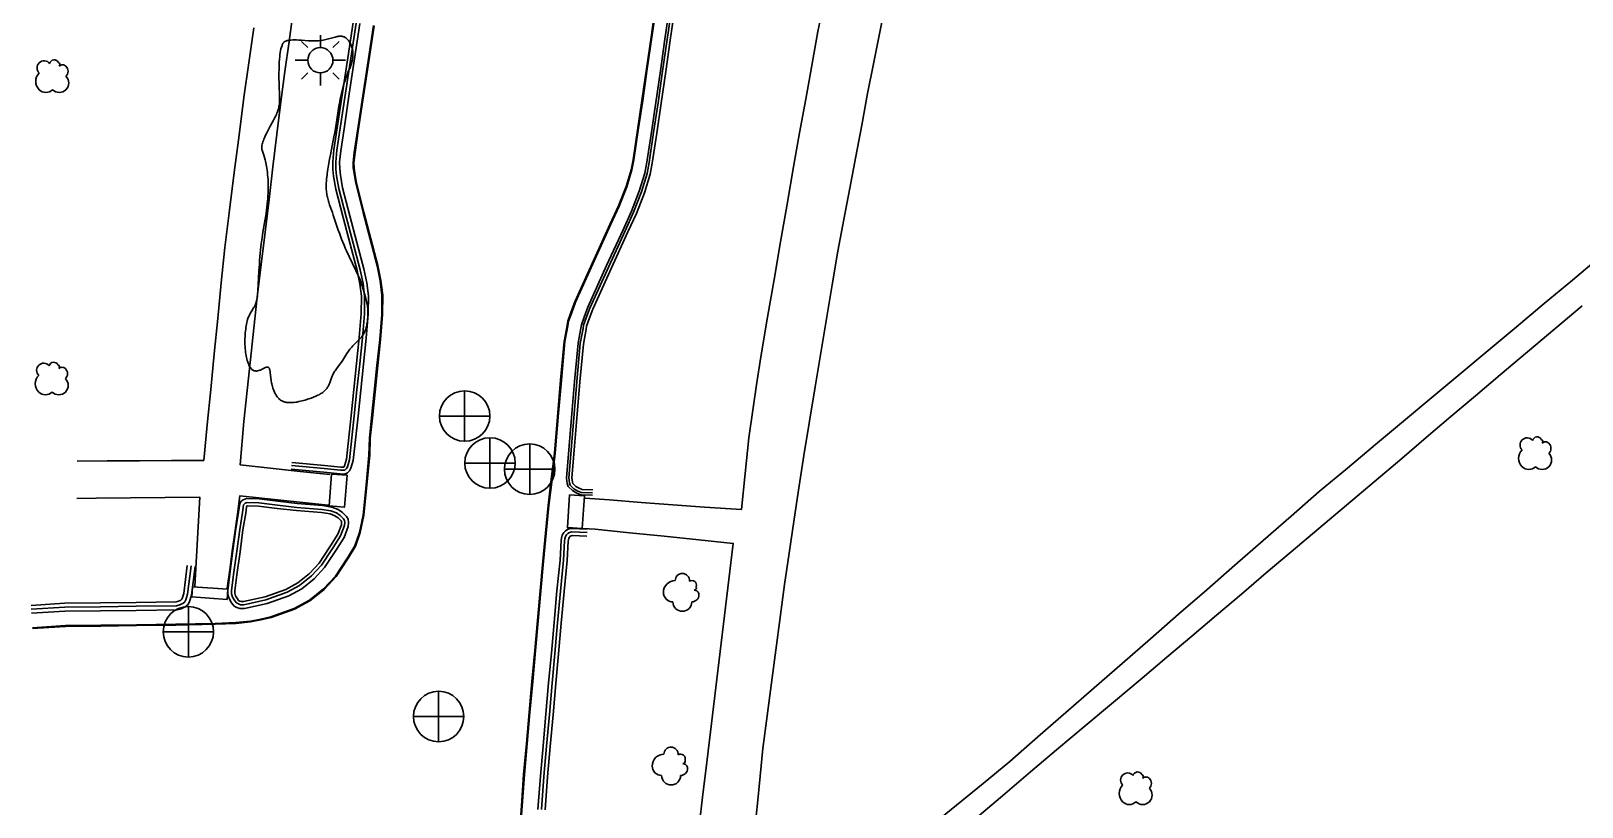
# Model space of a CAD drawing. Header units: feet. Extents: x 3174203 to 3175581, y 1715832 to 1717426.
# Drawn here: x 3174590.8 to 3174792.6, y 1716859.8 to 1716960.7 of the extents above; entities that cross this region are included whole.
import ezdxf

# ---------------------------------------------------------------- set-up
doc = ezdxf.new("R2010")
doc.units = ezdxf.units.FT
doc.header["$MEASUREMENT"] = 0
for name, color, linetype, lineweight in [('BACK_OF_CURB', 5, 'Continuous', 30), ('BOTTOM_OF_CURB', 3, 'Continuous', 30), ('CONCRETE', 204, 'Continuous', 30), ('FOOT_PATH', 2, 'Continuous', 30), ('GUTTER', 30, 'Continuous', 30), ('LIGHT_POLE', 5, 'Continuous', 30), ('MANHOLE', 30, 'Continuous', 30), ('SHRUB', 14, 'Continuous', 30), ('SINGLE_TREE', 3, 'Continuous', 30), ('TOP_OF_CURB', 1, 'Continuous', 30)]:
    doc.layers.add(name, color=color, linetype=linetype, lineweight=lineweight)
for name, color, linetype, lineweight, true_color in [('HARD_SURFACE', 71, 'Continuous', 30, 0xbcff40), ('PAVED_ROAD', 140, 'Continuous', 30, 0x38a9ff), ('SHRUBLINE', 71, 'Continuous', 30, 0xc6ff6b)]:
    doc.layers.add(name, color=color, linetype=linetype, lineweight=lineweight, true_color=true_color)

# ---------------------------------------------------------------- blocks, each defined once
blk = doc.blocks.new('SYM205')
at = {"lineweight": -2}
for p, q in [((-0.25, 0.25), (-0.375, 0.375)), ((0, 0.25), (0, 0.5)), ((0.25, 0.25), (0.375, 0.375)), ((0.25, 0), (0.5, 0)), ((-0.25, -0.25), (-0.375, -0.375)), ((0, -0.25), (0, -0.5)), ((0.25, -0.25), (0.375, -0.375))]:
    blk.add_line(p, q, dxfattribs=at)
at = {"lineweight": -2, "flags": 128}
blk.add_lwpolyline([(-0.5, 0), (-0.25, 0, 1), (0.25, 0, 1), (-0.25, 0)], format="xyb", dxfattribs=at)
blk = doc.blocks.new('SYM205_1')
at = {"layer": 'LIGHT_POLE', "ltscale": 0.25, "xscale": 26.246667, "yscale": 26.246667, "zscale": 26.246667}
blk.add_blockref('SYM205', (0, 0), dxfattribs=at)
blk = doc.blocks.new('SYM003')
at = {"layer": 'LIGHT_POLE', "ltscale": 0.25, "xscale": 0.5, "yscale": 0.5, "zscale": 0.5}
blk.add_blockref('SYM205_1', (0, 0), dxfattribs=at)
blk = doc.blocks.new('SYM203')
at = {"lineweight": -2}
blk.add_line((-0.5, 0), (0.5, 0), dxfattribs=at)
at = {"lineweight": -2, "flags": 128}
blk.add_lwpolyline([(0, -0.5, 1), (0, 0.5, 1), (0, -0.5), (0, 0.5)], format="xyb", dxfattribs=at)
blk = doc.blocks.new('SYM203_1')
at = {"layer": 'MANHOLE', "ltscale": 0.25, "xscale": 26.246667, "yscale": 26.246667, "zscale": 26.246667}
blk.add_blockref('SYM203', (0, 0), dxfattribs=at)
blk = doc.blocks.new('SYM004')
at = {"layer": 'MANHOLE', "ltscale": 0.25, "xscale": 0.5, "yscale": 0.5, "zscale": 0.5}
blk.add_blockref('SYM203_1', (0, 0), dxfattribs=at)
blk = doc.blocks.new('SYM231')
at = {"layer": 'SHRUB', "ltscale": 0.25}
for centre, radius, start, end in [((0.298974, 5.855085), 3.690935, 89.999957, 180.000043), ((0.29898, 5.855085), 3.690935, 354.734283, 90.000043), ((-3.391965, -0.296476), 6.151558, 89.999957, 180.000043), ((5.220229, 3.394459), 2.460623, 342.885514, 120.419776), ((6.45054, 2.164144), 1.230312, 269.999957, 24.295265), ((6.450541, -1.526791), 2.460623, 359.999957, 90.000043), ((-4.622277, -0.296484), 4.921246, 179.999957, 270.000043), ((0.298973, -5.217734), 4.921246, 179.999957, 270.000043), ((0.298981, -5.217734), 4.921246, 269.999957, 0.000043), ((5.22023, -1.526796), 3.690935, 269.999957, 0.000043)]:
    blk.add_arc(centre, radius, start, end, dxfattribs=at)
blk = doc.blocks.new('SYM006')
at = {"layer": 'SHRUB', "ltscale": 0.25, "xscale": 0.5, "yscale": 0.5, "zscale": 0.5}
blk.add_blockref('SYM231', (0, 0), dxfattribs=at)
blk = doc.blocks.new('SYM217')
at = {"layer": 'SINGLE_TREE', "ltscale": 0.25}
for centre, radius, start, end in [((-3.999317, 4.740554), 3.690935, 39.734283, 135.000043), ((1.220457, 6.480478), 2.460623, 27.885514, 165.419776), ((-2.259399, -2.219148), 6.151558, 134.999957, 225.000043), ((-3.999321, 4.74055), 3.690935, 134.999957, 225.000043), ((2.960383, 6.480475), 1.230312, 314.999957, 69.295265), ((5.570268, 3.870591), 2.460623, 44.999957, 135.000043), ((4.70031, 3.000626), 3.690935, 314.999957, 45.000043), ((3.830349, -3.08911), 4.921246, 314.999957, 45.000043), ((-3.129355, -3.089116), 4.921246, 224.999957, 315.000043), ((3.830344, -3.089116), 4.921246, 224.999957, 315.000043)]:
    blk.add_arc(centre, radius, start, end, dxfattribs=at)
blk = doc.blocks.new('SYM007')
at = {"layer": 'SINGLE_TREE', "ltscale": 0.25, "xscale": 0.5, "yscale": 0.5, "zscale": 0.5}
blk.add_blockref('SYM217', (0, 0), dxfattribs=at)

msp = doc.modelspace()

# ---------------------------------------------------------------- linework, layer by layer
at = {"layer": 'BACK_OF_CURB'}
for points in [[(3174674.591085, 1716963.611355, 5244.229135), (3174673.996851, 1716959.506375, 5244.295962), (3174673.401588, 1716955.394293, 5244.361318), (3174672.80604, 1716951.28024, 5244.428), (3174672.224061, 1716947.400372, 5244.43), (3174671.640409, 1716943.509357, 5244.569), (3174671.369308, 1716942.044796, 5244.606109), (3174670.629369, 1716939.61758, 5244.664079), (3174669.593985, 1716936.961632, 5244.727784), (3174668.489647, 1716934.541588, 5244.783219), (3174666.347352, 1716929.87056, 5244.890557), (3174663.910371, 1716924.501756, 5245.013469), (3174663.451255, 1716923.225897, 5245.038948), (3174663.113914, 1716922.298966, 5245.057401), (3174663.046999, 1716921.919617, 5245.061554), (3174662.688032, 1716919.97012, 5245.08557), (3174662.248214, 1716915.052444, 5245.148599), (3174661.892072, 1716910.860039, 5245.205), (3174661.535784, 1716906.665911, 5245.275), (3174661.18715, 1716902.561884, 5245.184), (3174661.267216, 1716902.021205, 5245.186), (3174661.336949, 1716901.823546, 5245.196), (3174661.717589, 1716901.460055, 5245.253), (3174662.123351, 1716901.208763, 5245.312), (3174662.531262, 1716901.066821, 5245.382641), (3174663.899998, 1716901.018775, 5245.57)], [(3174632.742559, 1716961.779484, 5244.391), (3174632.038501, 1716957.191942, 5244.460269), (3174631.352369, 1716952.644607, 5244.524501), (3174630.666276, 1716948.097532, 5244.590431), (3174630.237249, 1716945.216283, 5244.635329), (3174630.080959, 1716943.652716, 5244.661343), (3174630.097395, 1716942.682566, 5244.680313), (3174630.189287, 1716941.800269, 5244.700947), (3174630.466339, 1716940.10047, 5244.745341), (3174631.451254, 1716936.421412, 5244.845636), (3174632.36331, 1716932.967177, 5244.943), (3174633.269097, 1716929.536682, 5245.062), (3174633.62531, 1716927.776945, 5245.088), (3174633.822366, 1716926.175188, 5245.107), (3174633.797313, 1716923.919428, 5245.172), (3174633.540011, 1716920.804764, 5245.209), (3174633.189312, 1716917.429169, 5245.253), (3174632.83764, 1716914.044207, 5245.262), (3174632.486102, 1716910.660531, 5245.2799), (3174631.880667, 1716904.99274, 5245.311562), (3174631.624536, 1716904.147626, 5245.317), (3174631.558584, 1716904.011256, 5245.318), (3174631.504912, 1716903.964515, 5245.319), (3174631.494418, 1716903.958507, 5245.319), (3174631.491699, 1716903.957932, 5245.319), (3174631.136519, 1716903.975533, 5245.326), (3174629.010094, 1716904.192607, 5245.37529), (3174624.760368, 1716904.583582, 5245.468)], [(3174625.377257, 1716898.312739, 5245.492), (3174628.621357, 1716898.055162, 5245.525975), (3174629.733107, 1716897.865848, 5245.540202), (3174630.36761, 1716897.647646, 5245.551), (3174630.772565, 1716897.35301, 5245.561), (3174631.167606, 1716896.957802, 5245.568), (3174631.214522, 1716896.881531, 5245.567), (3174631.231268, 1716896.739129, 5245.569), (3174631.202239, 1716896.463236, 5245.570521), (3174630.729885, 1716895.225596, 5245.589813), (3174629.782258, 1716893.728713, 5245.616364), (3174629.63066, 1716893.475944, 5245.618094), (3174628.301433, 1716891.468719, 5245.649873), (3174627.041286, 1716890.111066, 5245.676), (3174625.541886, 1716888.901364, 5245.681), (3174623.981105, 1716888.060589, 5245.669), (3174621.285098, 1716887.086621, 5245.633227), (3174618.490904, 1716886.473493, 5245.599), (3174618.181851, 1716886.473493, 5245.596), (3174617.977576, 1716886.550129, 5245.591), (3174617.840418, 1716886.624014, 5245.586), (3174617.675496, 1716886.814389, 5245.578), (3174617.448617, 1716887.23051, 5245.565), (3174617.338595, 1716887.560713, 5245.556), (3174617.338595, 1716887.85347, 5245.550813), (3174617.592748, 1716889.963822, 5245.528), (3174618.020468, 1716892.965685, 5245.542932), (3174618.402097, 1716895.787425, 5245.553279), (3174618.763436, 1716897.978209, 5245.564325), (3174618.872758, 1716898.800263, 5245.567), (3174618.880896, 1716898.860976, 5245.567), (3174618.896789, 1716898.890735, 5245.567), (3174619.022834, 1716898.941188, 5245.566), (3174620.444992, 1716898.886452, 5245.546666), (3174622.849299, 1716898.601537, 5245.519791), (3174625.377257, 1716898.312739, 5245.492)], [(3174663.152804, 1716894.973308, 5245.608), (3174661.248587, 1716895.056135, 5245.386), (3174661.083979, 1716895.009085, 5245.358), (3174660.948784, 1716894.932638, 5245.348), (3174660.88408, 1716894.867907, 5245.367143), (3174660.809202, 1716894.741136, 5245.386442), (3174660.740241, 1716894.508296, 5245.405767), (3174660.712777, 1716894.334283, 5245.417), (3174660.581825, 1716891.806107, 5245.527), (3174660.181767, 1716887.786309, 5245.564), (3174659.813047, 1716883.666843, 5245.632196), (3174659.466415, 1716879.694519, 5245.701863), (3174659.103985, 1716875.807772, 5245.766013), (3174658.757652, 1716871.762193, 5245.832001), (3174658.381059, 1716867.642764, 5245.895349), (3174658.03859, 1716863.694715, 5245.957061), (3174657.709884, 1716859.379368, 5246.028593)], [(3174611.149258, 1716891.168641, 5245.57), (3174610.714127, 1716887.54102, 5245.459019), (3174610.502841, 1716886.88341, 5245.435613), (3174610.443747, 1716886.769719, 5245.431), (3174610.309126, 1716886.65659, 5245.423), (3174610.231084, 1716886.61455, 5245.42), (3174610.034343, 1716886.520824, 5245.415451), (3174609.713133, 1716886.440488, 5245.413468), (3174604.501184, 1716886.358434, 5245.42), (3174599.867197, 1716886.310026, 5245.398), (3174595.203203, 1716886.261305, 5245.306), (3174590.83348, 1716885.983865, 5245.203)]]:
    msp.add_polyline3d(points, dxfattribs=at)
at = {"layer": 'BOTTOM_OF_CURB'}
for points in [[(3174673.898557, 1716963.718145, 5243.873441), (3174673.303396, 1716959.60676, 5243.941988), (3174672.708133, 1716955.494678, 5244.014342), (3174672.112843, 1716951.382402, 5244.087453), (3174671.53113, 1716947.504312, 5244.152468), (3174670.949253, 1716943.625128, 5244.213), (3174670.687534, 1716942.211253, 5244.329), (3174669.966886, 1716939.847318, 5244.27), (3174668.948332, 1716937.234541, 5244.354), (3174667.852475, 1716934.833082, 5244.422055), (3174665.709888, 1716930.161418, 5244.548082), (3174663.260651, 1716924.765614, 5244.68812), (3174662.792388, 1716923.464334, 5244.719208), (3174662.434527, 1716922.481019, 5244.739523), (3174662.357425, 1716922.043921, 5244.746), (3174661.993036, 1716920.064976, 5244.775071), (3174661.550178, 1716915.113307, 5244.844953), (3174661.193904, 1716910.919348, 5244.901), (3174660.837616, 1716906.72522, 5244.955), (3174660.482078, 1716902.539924, 5245.057), (3174660.583984, 1716901.851768, 5245.07), (3174660.731905, 1716901.43248, 5245.082), (3174661.286534, 1716900.902839, 5245.148), (3174661.820111, 1716900.57239, 5245.196492), (3174662.400927, 1716900.370282, 5245.239867), (3174663.875418, 1716900.318524, 5245.341)], [(3174633.624866, 1716961.644075, 5243.986241), (3174632.92098, 1716957.057647, 5244.054245), (3174632.235016, 1716952.511428, 5244.121692), (3174631.549052, 1716947.965208, 5244.189813), (3174631.123321, 1716945.106094, 5244.23519), (3174630.974351, 1716943.615759, 5244.260991), (3174630.989248, 1716942.736462, 5244.27827), (3174631.074449, 1716941.918401, 5244.297562), (3174631.340164, 1716940.288157, 5244.334502), (3174632.313924, 1716936.650773, 5244.423526), (3174633.22637, 1716933.195059, 5244.508793), (3174634.138816, 1716929.739346, 5244.594177), (3174634.507053, 1716927.920206, 5244.636274), (3174634.715612, 1716926.22495, 5244.670268), (3174634.689542, 1716923.877673, 5244.712524), (3174634.428843, 1716920.721889, 5244.768641), (3174634.077171, 1716917.336927, 5244.82875), (3174633.725499, 1716913.951966, 5244.885885), (3174633.373827, 1716910.567004, 5244.942339), (3174632.759323, 1716904.814312, 5245.03235), (3174632.458542, 1716903.821873, 5245.046), (3174632.282617, 1716903.458107, 5245.052304), (3174632.024792, 1716903.23358, 5245.061355), (3174631.816273, 1716903.11419, 5245.07), (3174631.563127, 1716903.060659, 5245.084), (3174631.069056, 1716903.085143, 5245.111646), (3174628.923877, 1716903.304131, 5245.227278), (3174624.67859, 1716903.694698, 5245.46)], [(3174616.686746, 1716890.072933, 5245.349), (3174616.426047, 1716887.908222, 5245.262451), (3174616.426047, 1716887.412686, 5245.243185), (3174616.608536, 1716886.864988, 5245.224029), (3174616.921375, 1716886.291209, 5245.208787), (3174617.260283, 1716885.899996, 5245.197884), (3174617.599192, 1716885.71743, 5245.195308), (3174618.01631, 1716885.560945, 5245.193661), (3174618.589847, 1716885.560945, 5245.198096), (3174621.539003, 1716886.208076, 5245.225), (3174624.35455, 1716887.225229, 5245.273), (3174626.049092, 1716888.138059, 5245.258), (3174627.665425, 1716889.442102, 5245.236951), (3174629.021059, 1716890.90263, 5245.220051), (3174630.402763, 1716892.989099, 5245.203), (3174630.559182, 1716893.249908, 5245.201949), (3174631.549838, 1716894.814759, 5245.181), (3174632.097305, 1716896.249206, 5245.163), (3174632.149445, 1716896.744743, 5245.158), (3174632.097305, 1716897.188117, 5245.158242), (3174631.888746, 1716897.527168, 5245.1626), (3174631.367349, 1716898.048786, 5245.17534), (3174630.793811, 1716898.466079, 5245.191846), (3174629.959575, 1716898.752969, 5245.216473), (3174628.73429, 1716898.961616, 5245.254383), (3174625.449485, 1716899.222424, 5245.356), (3174622.940713, 1716899.530638, 5245.45354), (3174620.517977, 1716899.817737, 5245.497447), (3174618.860316, 1716899.881536, 5245.524032), (3174618.435275, 1716899.711404, 5245.530622), (3174618.18025, 1716899.520005, 5245.532808), (3174617.988982, 1716899.222273, 5245.538355), (3174617.840217, 1716898.116411, 5245.564), (3174617.478932, 1716895.925954, 5245.533), (3174617.096395, 1716893.097499, 5245.454), (3174616.686746, 1716890.072933, 5245.349)], [(3174663.193416, 1716895.907003, 5245.333), (3174661.13762, 1716895.996423, 5245.22797), (3174660.720502, 1716895.877196, 5245.209529), (3174660.377869, 1716895.683453, 5245.196254), (3174660.139516, 1716895.444999, 5245.188491), (3174659.945854, 1716895.117126, 5245.183471), (3174659.826677, 1716894.714735, 5245.181754), (3174659.781986, 1716894.431572, 5245.183995), (3174659.649645, 1716891.876595, 5245.210817), (3174659.251325, 1716887.874247, 5245.257462), (3174658.882098, 1716883.749124, 5245.30956), (3174658.535617, 1716879.778528, 5245.363644), (3174658.173115, 1716875.891016, 5245.420849), (3174657.82671, 1716871.844593, 5245.48115), (3174657.450165, 1716867.725689, 5245.542331), (3174657.107084, 1716863.770591, 5245.605776), (3174656.778275, 1716859.453877, 5245.678591)], [(3174612.171901, 1716891.045975, 5245.348), (3174611.724988, 1716887.320138, 5245.171721), (3174611.456841, 1716886.485551, 5245.128091), (3174611.263179, 1716886.112967, 5245.107606), (3174610.890752, 1716885.799997, 5245.087314), (3174610.69709, 1716885.695674, 5245.081765), (3174610.384252, 1716885.54664, 5245.077063), (3174609.847957, 1716885.41251, 5245.073347), (3174604.514671, 1716885.328546, 5245.04306), (3174599.877956, 1716885.28011, 5245.017319), (3174595.241241, 1716885.231674, 5244.994018), (3174590.898743, 1716884.955962, 5244.969)]]:
    msp.add_polyline3d(points, dxfattribs=at)
at = {"layer": 'CONCRETE'}
for points in [[(3174794.999595, 1716931.34308, 5246.225918), (3174791.342426, 1716928.287634, 5246.306238), (3174787.685257, 1716925.232187, 5246.38353), (3174784.028088, 1716922.176741, 5246.461854), (3174780.370919, 1716919.121294, 5246.544103), (3174776.71375, 1716916.065848, 5246.627058), (3174773.056581, 1716913.010401, 5246.71387), (3174769.399412, 1716909.954955, 5246.798678), (3174765.742243, 1716906.899508, 5246.881), (3174762.085074, 1716903.844062, 5246.955587), (3174758.427905, 1716900.788615, 5247.024835), (3174754.766145, 1716897.596406, 5247.094), (3174751.104385, 1716894.404196, 5247.259), (3174747.442625, 1716891.211987, 5247.17), (3174743.780865, 1716888.019777, 5247.31), (3174740.119106, 1716884.827568, 5247.322), (3174736.457346, 1716881.635358, 5247.35), (3174732.795586, 1716878.443149, 5247.442), (3174729.133826, 1716875.250939, 5247.247), (3174725.472066, 1716872.05873, 5247.256), (3174721.810306, 1716868.86652, 5247.047), (3174718.148546, 1716865.674311, 5247.075), (3174714.686403, 1716862.837769, 5247.040701), (3174711.224259, 1716860.001227, 5247.010476), (3174707.762115, 1716857.164685, 5246.981445)], [(3174714.130783, 1716858.62276, 5247.035458), (3174717.498781, 1716861.482448, 5247.050649), (3174720.866778, 1716864.342135, 5247.062), (3174724.234776, 1716867.201822, 5247.074993), (3174727.946215, 1716870.307582, 5247.09044), (3174731.657654, 1716873.413343, 5247.112151), (3174735.369094, 1716876.519103, 5247.135179), (3174738.599661, 1716879.254538, 5247.161), (3174741.830227, 1716881.989973, 5247.177), (3174745.060794, 1716884.725408, 5247.16), (3174748.291361, 1716887.460844, 5247.129), (3174751.521928, 1716890.196279, 5247.079723), (3174754.752495, 1716892.931714, 5247.03537), (3174758.351575, 1716895.96794, 5246.993724), (3174761.950655, 1716899.004165, 5246.957), (3174765.549735, 1716902.04039, 5246.916), (3174769.148816, 1716905.076616, 5246.824), (3174772.346018, 1716907.801903, 5246.732858), (3174775.54322, 1716910.527189, 5246.647437), (3174778.740423, 1716913.252476, 5246.563257), (3174781.937625, 1716915.977763, 5246.482964), (3174785.493868, 1716918.960459, 5246.397948), (3174789.05011, 1716921.943156, 5246.316), (3174792.606353, 1716924.925853, 5246.239)]]:
    msp.add_polyline3d(points, dxfattribs=at)
at = {"layer": 'FOOT_PATH'}
for points in [[(3174624.955597, 1716963.219236, 5244.654), (3174624.409384, 1716959.306243, 5244.666), (3174623.863171, 1716955.39325, 5244.825), (3174623.316958, 1716951.480256, 5244.912), (3174622.809018, 1716947.24252, 5244.961), (3174622.301078, 1716943.004783, 5244.943), (3174621.793138, 1716938.767046, 5245.088), (3174621.285198, 1716934.52931, 5245.199823), (3174620.777258, 1716930.291573, 5245.309), (3174620.269317, 1716926.053836, 5245.46), (3174619.82989, 1716922.012269, 5245.286), (3174619.390463, 1716917.970702, 5245.327), (3174618.951036, 1716913.929135, 5245.40857), (3174618.511608, 1716909.887568, 5245.487), (3174618.055171, 1716904.24153, 5245.576), (3174621.944811, 1716903.824475, 5245.518), (3174625.834451, 1716903.40742, 5245.378), (3174629.724092, 1716902.990366, 5245.162)], [(3174693.987357, 1716964.330805, 5244.786601), (3174693.204893, 1716960.598382, 5244.848789), (3174692.41038, 1716956.207255, 5244.9265), (3174691.615867, 1716951.816128, 5245.005813), (3174690.821354, 1716947.425001, 5245.087367), (3174690.026841, 1716943.033874, 5245.168312), (3174689.180731, 1716938.140103, 5245.256), (3174688.334621, 1716933.246333, 5245.333384), (3174687.488511, 1716928.352562, 5245.406436), (3174686.6424, 1716923.458792, 5245.478), (3174685.79629, 1716918.565022, 5245.573), (3174685.270868, 1716914.967791, 5245.672), (3174684.745445, 1716911.37056, 5245.734), (3174684.220022, 1716907.773328, 5245.934), (3174683.73807, 1716903.121981, 5245.862), (3174683.256117, 1716898.470634, 5245.946), (3174678.436592, 1716898.754253, 5245.819), (3174674.326529, 1716899.066233, 5245.718), (3174670.216467, 1716899.378214, 5245.57), (3174666.106404, 1716899.690194, 5245.473), (3174662.888162, 1716899.93448, 5245.178586)], [(3174684.954318, 1716856.580575, 5246.672689), (3174685.32758, 1716860.227311, 5246.597065), (3174685.690462, 1716863.789563, 5246.526987), (3174686.053344, 1716867.351814, 5246.460073), (3174686.609007, 1716871.619142, 5246.383714), (3174687.16467, 1716875.886469, 5246.311912), (3174687.720333, 1716880.153797, 5246.244609), (3174688.275996, 1716884.421124, 5246.178119), (3174688.831659, 1716888.688452, 5246.116031), (3174689.440242, 1716892.786743, 5246.06), (3174690.048825, 1716896.885034, 5246.003239), (3174690.657408, 1716900.983324, 5245.942815), (3174691.383172, 1716905.460719, 5245.875971), (3174692.108936, 1716909.938113, 5245.805503), (3174692.834699, 1716914.415508, 5245.731516), (3174693.57393, 1716918.826488, 5245.65525), (3174694.31316, 1716923.237469, 5245.57875), (3174695.05239, 1716927.648449, 5245.49725), (3174695.79162, 1716932.05943, 5245.41312), (3174696.56728, 1716936.157153, 5245.33925), (3174697.34294, 1716940.254877, 5245.26725), (3174698.1186, 1716944.3526, 5245.193), (3174698.89426, 1716948.450324, 5245.12139), (3174699.66992, 1716952.548047, 5245.054168), (3174700.437437, 1716956.419177, 5244.995), (3174701.204954, 1716960.290307, 5244.934594), (3174701.972471, 1716964.161437, 5244.86975)], [(3174619.840273, 1716961.086024, 5244.714095), (3174619.175935, 1716956.554269, 5244.771588), (3174618.511596, 1716952.022514, 5244.83365), (3174617.890019, 1716947.147817, 5244.905041), (3174617.268442, 1716942.27312, 5244.977297), (3174616.646865, 1716937.398423, 5245.054335), (3174616.025288, 1716932.523726, 5245.136), (3174615.571011, 1716927.908844, 5245.219832), (3174615.116734, 1716923.293962, 5245.304738), (3174614.662456, 1716918.67908, 5245.395537), (3174614.208179, 1716914.064198, 5245.487688), (3174613.753901, 1716909.449316, 5245.587), (3174613.299624, 1716904.834433, 5245.66), (3174609.115142, 1716904.812959, 5245.682), (3174604.93066, 1716904.791485, 5245.647), (3174600.746179, 1716904.770011, 5245.624175), (3174596.840987, 1716904.749971, 5245.60628)], [(3174596.786302, 1716899.879681, 5245.525957), (3174599.287057, 1716899.905317, 5245.539534), (3174603.792706, 1716899.951506, 5245.570583), (3174608.298354, 1716899.997696, 5245.603), (3174612.804003, 1716900.043885, 5245.611), (3174612.581945, 1716896.182344, 5245.553), (3174612.359887, 1716892.320802, 5245.415), (3174612.13783, 1716888.459261, 5245.225)], [(3174616.356331, 1716888.223253, 5245.251), (3174616.687339, 1716890.624749, 5245.345783), (3174617.018346, 1716893.026245, 5245.442), (3174617.349354, 1716895.427741, 5245.52), (3174617.680361, 1716897.829236, 5245.558), (3174618.011369, 1716900.230732, 5245.574), (3174620.877162, 1716899.926201, 5245.515), (3174623.742955, 1716899.62167, 5245.453), (3174626.608748, 1716899.317139, 5245.326), (3174629.474541, 1716899.012609, 5245.192)], [(3174662.662328, 1716895.974768, 5245.297031), (3174664.217373, 1716895.902586, 5245.355104), (3174668.708268, 1716895.436558, 5245.525222), (3174673.199163, 1716894.970531, 5245.699), (3174677.690057, 1716894.504503, 5245.877), (3174682.180952, 1716894.038475, 5245.909), (3174681.614316, 1716889.353664, 5246.221), (3174681.047679, 1716884.668854, 5246.389), (3174680.481043, 1716879.984043, 5246.321), (3174679.914406, 1716875.299233, 5246.397), (3174679.34777, 1716870.614422, 5246.364), (3174678.781133, 1716865.929611, 5246.444), (3174678.196884, 1716861.025253, 5246.563), (3174677.612634, 1716856.120894, 5246.631), (3174677.028385, 1716851.216535, 5246.875), (3174676.444136, 1716846.312176, 5246.802), (3174675.859887, 1716841.407817, 5246.918), (3174675.275637, 1716836.503458, 5246.825), (3174670.906799, 1716836.918352, 5246.654), (3174666.53796, 1716837.333245, 5246.517), (3174662.169121, 1716837.748139, 5246.471), (3174657.800282, 1716838.163033, 5246.232), (3174657.797592, 1716838.163288, 5246.231886)]]:
    msp.add_polyline3d(points, dxfattribs=at)
at = {"layer": 'GUTTER'}
for points in [[(3174672.191525, 1716963.981377, 5243.945801), (3174671.595737, 1716959.86566, 5244.006283), (3174670.999948, 1716955.749943, 5244.070472), (3174670.40416, 1716951.634226, 5244.1385), (3174669.82488, 1716947.772361, 5244.206329), (3174669.245601, 1716943.910496, 5244.277502), (3174669.007009, 1716942.621559, 5244.304), (3174668.333913, 1716940.413608, 5244.355933), (3174667.356842, 1716937.907242, 5244.418505), (3174666.281891, 1716935.551596, 5244.483402), (3174664.138584, 1716930.878361, 5244.607973), (3174661.659138, 1716925.416006, 5244.752534), (3174661.168326, 1716924.052064, 5244.786176), (3174660.759886, 1716922.929768, 5244.81075), (3174660.657673, 1716922.350321, 5244.821), (3174660.279918, 1716920.298789, 5244.85), (3174659.829567, 1716915.263331, 5244.918358), (3174659.426065, 1716910.513421, 5244.985451), (3174659.022564, 1716905.763511, 5245.056806), (3174658.607606, 1716902.369017, 5245.105426), (3174658.192648, 1716898.974523, 5245.153452), (3174657.854307, 1716895.353776, 5245.20107), (3174657.515965, 1716891.73303, 5245.24903), (3174657.163624, 1716887.858928, 5245.303277), (3174656.811282, 1716883.984826, 5245.3615), (3174656.458941, 1716880.110724, 5245.423954), (3174656.099255, 1716876.081528, 5245.486), (3174655.739569, 1716872.052331, 5245.546), (3174655.379884, 1716868.023135, 5245.607), (3174655.020198, 1716863.993939, 5245.665241), (3174654.726402, 1716859.89896, 5245.727262), (3174654.432606, 1716855.803981, 5245.79425)], [(3174635.376598, 1716961.376977, 5244.043792), (3174634.67279, 1716956.791059, 5244.103481), (3174633.987121, 1716952.246796, 5244.162464), (3174633.301453, 1716947.702533, 5244.225742), (3174632.882265, 1716944.887357, 5244.268689), (3174632.747825, 1716943.542396, 5244.289589), (3174632.759055, 1716942.879527, 5244.301827), (3174632.859587, 1716942.18808, 5244.318399), (3174633.039119, 1716941.09662, 5244.349519), (3174634.030702, 1716937.089824, 5244.454055), (3174634.947999, 1716933.615739, 5244.541186), (3174635.865295, 1716930.141653, 5244.625), (3174636.257402, 1716928.204594, 5244.66996), (3174636.488795, 1716926.323733, 5244.709918), (3174636.460708, 1716923.794785, 5244.758608), (3174636.193266, 1716920.557373, 5244.816554), (3174635.840861, 1716917.165363, 5244.873588), (3174635.488457, 1716913.773353, 5244.927406), (3174635.136053, 1716910.381343, 5244.983375), (3174634.855049, 1716907.750719, 5245.025), (3174634.798594, 1716905.512668, 5245.058), (3174634.410804, 1716901.61032, 5245.113068), (3174634.023015, 1716897.707971, 5245.165055), (3174633.566792, 1716895.471538, 5245.192194), (3174632.965052, 1716893.709358, 5245.213783), (3174632.080607, 1716892.312279, 5245.23), (3174631.914746, 1716892.035727, 5245.232), (3174630.430278, 1716889.794078, 5245.269617), (3174628.887656, 1716888.132094, 5245.303), (3174627.042337, 1716886.643307, 5245.317), (3174625.085854, 1716885.589372, 5245.314), (3174622.036215, 1716884.48765, 5245.285), (3174620.711268, 1716884.196918, 5245.261246), (3174619.367667, 1716883.92546, 5245.24046), (3174617.464566, 1716883.742894, 5245.215837), (3174614.792403, 1716883.62553, 5245.18548), (3174609.682147, 1716883.525863, 5245.131144), (3174604.539336, 1716883.444897, 5245.079883), (3174599.925074, 1716883.396696, 5245.037), (3174595.310811, 1716883.348494, 5244.996), (3174591.018108, 1716883.075944, 5244.962)]]:
    msp.add_polyline3d(points, dxfattribs=at)
at = {"layer": 'HARD_SURFACE'}
for points in [[(3174629.908916, 1716903.050527, 5245.186), (3174629.597801, 1716898.926542, 5245.203), (3174631.629541, 1716898.773267, 5245.117), (3174631.940657, 1716902.897252, 5245.055)], [(3174662.540903, 1716895.975313, 5245.287), (3174662.813974, 1716900.216077, 5245.276), (3174660.891571, 1716900.339865, 5245.115), (3174660.6185, 1716896.0991, 5245.162)], [(3174611.763203, 1716887.077975, 5245.226), (3174616.334962, 1716886.748303, 5245.157), (3174616.430279, 1716888.070113, 5245.24), (3174611.858519, 1716888.399785, 5245.305)]]:
    msp.add_3dface(points, dxfattribs=at)
at = {"layer": 'PAVED_ROAD'}
for points in [[(3174672.092689, 1716963.996618, 5243.950342), (3174671.496768, 1716959.879987, 5244.011281), (3174670.90098, 1716955.764269, 5244.075774), (3174670.305228, 1716951.648806, 5244.143932), (3174669.725987, 1716947.787195, 5244.211754), (3174669.14696, 1716943.927018, 5244.284), (3174668.909708, 1716942.645315, 5244.310696), (3174668.239365, 1716940.446396, 5244.363545), (3174667.264696, 1716937.946191, 5244.425914), (3174666.190955, 1716935.593197, 5244.489271), (3174664.047606, 1716930.919872, 5244.613611), (3174661.566411, 1716925.453663, 5244.758056), (3174661.074293, 1716924.086094, 5244.791864), (3174660.662925, 1716922.955751, 5244.817164), (3174660.559259, 1716922.368062, 5244.828), (3174660.18073, 1716920.312327, 5244.856722), (3174659.729945, 1716915.272017, 5244.927995), (3174659.326424, 1716910.521885, 5244.995672), (3174658.923079, 1716905.773814, 5245.066308), (3174658.508345, 1716902.381151, 5245.112876), (3174658.093214, 1716898.985244, 5245.158845), (3174657.75474, 1716895.36308, 5245.206296), (3174657.416387, 1716891.742211, 5245.254732), (3174657.064035, 1716887.867985, 5245.310149), (3174656.711693, 1716883.993884, 5245.366194), (3174656.359344, 1716880.119699, 5245.42561), (3174655.999651, 1716876.090419, 5245.488), (3174655.639966, 1716872.061223, 5245.547), (3174655.28028, 1716868.032027, 5245.607), (3174654.920517, 1716864.001963, 5245.668304), (3174654.626658, 1716859.906116, 5245.731085), (3174654.332862, 1716855.811137, 5245.796868)], [(3174635.475456, 1716961.361903, 5244.046513), (3174634.771652, 1716956.776014, 5244.107756), (3174634.086, 1716952.231862, 5244.168124), (3174633.400348, 1716947.687709, 5244.23228), (3174632.981529, 1716944.875013, 5244.272527), (3174632.84791, 1716943.538256, 5244.29346), (3174632.858933, 1716942.887601, 5244.305504), (3174632.958413, 1716942.20339, 5244.322), (3174633.137147, 1716941.116779, 5244.350937), (3174634.127587, 1716937.114601, 5244.458055), (3174635.045157, 1716933.639479, 5244.548388), (3174635.962728, 1716930.164357, 5244.634668), (3174636.356182, 1716928.220643, 5244.680161), (3174636.588863, 1716926.329308, 5244.720768), (3174636.560662, 1716923.790107, 5244.769283), (3174636.292839, 1716920.548089, 5244.826101), (3174635.940394, 1716917.155681, 5244.8815), (3174635.587948, 1716913.763273, 5244.932375), (3174635.235503, 1716910.370865, 5244.986), (3174634.954915, 1716907.744137, 5245.02899), (3174634.898469, 1716905.506454, 5245.061651), (3174634.510244, 1716901.599724, 5245.118122), (3174634.122019, 1716897.692994, 5245.170256), (3174633.663495, 1716895.445279, 5245.200065), (3174633.055866, 1716893.665857, 5245.220981), (3174632.165745, 1716892.25981, 5245.236), (3174631.999355, 1716891.982377, 5245.239), (3174630.509137, 1716889.732044, 5245.276026), (3174628.956052, 1716888.058787, 5245.309), (3174627.097919, 1716886.559661, 5245.323), (3174625.126778, 1716885.497831, 5245.319), (3174622.064038, 1716884.391376, 5245.29), (3174620.731888, 1716884.099063, 5245.265942), (3174619.382383, 1716883.826413, 5245.244877), (3174617.471539, 1716883.643104, 5245.219872), (3174614.795572, 1716883.525573, 5245.18947), (3174609.683909, 1716883.425878, 5245.13523), (3174604.540646, 1716883.344905, 5245.084359), (3174599.927575, 1716883.296717, 5245.04175), (3174595.314504, 1716883.248528, 5245.000293), (3174591.024445, 1716882.976145, 5244.963)]]:
    msp.add_polyline3d(points, dxfattribs=at)
at = {"layer": 'SHRUBLINE'}
msp.add_polyline3d([(3174626.004814, 1716959.48454, 5244.609716), (3174625.673086, 1716959.50346, 5244.615638), (3174625.351466, 1716959.514549, 5244.62709), (3174625.044744, 1716959.516361, 5244.632704), (3174624.898465, 1716959.513337, 5244.635291), (3174624.623067, 1716959.498526, 5244.646765), (3174624.495144, 1716959.486377, 5244.649131), (3174624.374537, 1716959.470826, 5244.651519), (3174624.261843, 1716959.451691, 5244.653623), (3174624.157663, 1716959.428793, 5244.662612), (3174624.062594, 1716959.40195, 5244.66451), (3174623.995231, 1716959.378253, 5244.665872), (3174623.933411, 1716959.352114, 5244.667152), (3174623.876804, 1716959.323587, 5244.668361), (3174623.825078, 1716959.292725, 5244.66951), (3174623.777903, 1716959.259583, 5244.670593), (3174623.734947, 1716959.224214, 5244.671653), (3174623.695881, 1716959.186671, 5244.672682), (3174623.660373, 1716959.147009, 5244.673692), (3174623.598708, 1716959.06154, 5244.675687), (3174623.547307, 1716958.968235, 5244.684653), (3174623.524629, 1716958.918779, 5244.685713), (3174623.483661, 1716958.814527, 5244.687895), (3174623.401008, 1716958.555656, 5244.693007), (3174623.346842, 1716958.360482, 5244.696923), (3174623.294361, 1716958.136691, 5244.701138), (3174623.245173, 1716957.874384, 5244.705996), (3174623.200885, 1716957.563657, 5244.711989), (3174623.18108, 1716957.387043, 5244.719488), (3174623.147154, 1716956.985124, 5244.730828), (3174623.129273, 1716956.678775, 5244.740211), (3174623.115127, 1716956.346793, 5244.749895), (3174623.097128, 1716955.633475, 5244.767901), (3174623.092819, 1716955.265913, 5244.777771), (3174623.092441, 1716954.543418, 5244.79557), (3174623.101531, 1716953.883675, 5244.811785), (3174623.110035, 1716953.558356, 5244.819159), (3174623.15954, 1716952.315462, 5244.849229), (3174623.164979, 1716952.1085, 5244.85304), (3174623.166102, 1716951.776761, 5244.856706), (3174623.157913, 1716951.519386, 5244.859679), (3174623.138511, 1716951.256942, 5244.864474), (3174623.104739, 1716950.988931, 5244.86674), (3174623.081478, 1716950.852682, 5244.868584), (3174623.05344, 1716950.714853, 5244.870321), (3174623.020232, 1716950.575384, 5244.870486), (3174622.981459, 1716950.434211, 5244.872153), (3174622.936726, 1716950.291272, 5244.873817), (3174622.885638, 1716950.146506, 5244.873356), (3174622.822881, 1716949.987557, 5244.875427), (3174622.752995, 1716949.826416, 5244.87761), (3174622.676772, 1716949.66311, 5244.879043), (3174622.508486, 1716949.330105, 5244.883248), (3174622.324358, 1716948.988753, 5244.88804), (3174621.933926, 1716948.281856, 5244.897018), (3174621.72128, 1716947.880108, 5244.901851), (3174621.501881, 1716947.439105, 5244.903498), (3174621.399435, 1716947.221981, 5244.903243), (3174621.213843, 1716946.803844, 5244.903035), (3174621.132611, 1716946.606574, 5244.903135), (3174621.060368, 1716946.419664, 5244.90447), (3174620.99807, 1716946.244986, 5244.90745), (3174620.946676, 1716946.084412, 5244.90893), (3174620.91707, 1716945.979132, 5244.909758), (3174620.87495, 1716945.78963, 5244.913009), (3174620.861904, 1716945.703711, 5244.913725), (3174620.853846, 1716945.62255, 5244.915114), (3174620.85051, 1716945.545297, 5244.915218), (3174620.851629, 1716945.471104, 5244.915936), (3174620.856939, 1716945.399124, 5244.917177), (3174620.879063, 1716945.258407, 5244.919257), (3174620.895345, 1716945.187974, 5244.920514), (3174620.937022, 1716945.042716, 5244.921833), (3174621.118918, 1716944.51154, 5244.928737), (3174621.209089, 1716944.232913, 5244.932084), (3174621.30118, 1716943.91204, 5244.937547), (3174621.346574, 1716943.733875, 5244.940482), (3174621.390803, 1716943.542884, 5244.944683), (3174621.433318, 1716943.338315, 5244.9482), (3174621.477503, 1716943.097069, 5244.953264), (3174621.518541, 1716942.839666, 5244.959069), (3174621.55602, 1716942.567293, 5244.964842), (3174621.58953, 1716942.281136, 5244.970142), (3174621.61866, 1716941.982382, 5244.975201), (3174621.642999, 1716941.672217, 5244.980865), (3174621.662138, 1716941.351829, 5244.986234), (3174621.675665, 1716941.022404, 5244.99143), (3174621.68317, 1716940.685129, 5244.997304), (3174621.684242, 1716940.34119, 5245.002653), (3174621.678562, 1716939.991522, 5245.008877), (3174621.666176, 1716939.636059, 5245.016144), (3174621.64722, 1716939.274479, 5245.023628), (3174621.621831, 1716938.906464, 5245.03231), (3174621.590146, 1716938.531694, 5245.039999), (3174621.552302, 1716938.14985, 5245.049714), (3174621.508435, 1716937.760611, 5245.058789), (3174621.458684, 1716937.36366, 5245.067819), (3174621.403184, 1716936.958675, 5245.077478), (3174621.291422, 1716936.221459, 5245.094752), (3174621.010871, 1716934.510857, 5245.12639), (3174620.897267, 1716933.776462, 5245.123476), (3174620.790174, 1716933.008526, 5245.129918), (3174620.740589, 1716932.610964, 5245.138619), (3174620.694458, 1716932.203797, 5245.145931), (3174620.652387, 1716931.786617, 5245.154269), (3174620.611848, 1716931.323668, 5245.161809), (3174620.576061, 1716930.852562, 5245.169032), (3174620.544297, 1716930.377373, 5245.177647), (3174620.489923, 1716929.431028, 5245.194207), (3174620.397397, 1716927.668486, 5245.226394), (3174620.347587, 1716926.917435, 5245.239164), (3174620.300753, 1716926.40855, 5245.247086), (3174620.281109, 1716926.240907, 5245.248817), (3174620.238471, 1716925.940529, 5245.253289), (3174620.191526, 1716925.682261, 5245.256757), (3174620.140472, 1716925.460783, 5245.259615), (3174620.085505, 1716925.270773, 5245.261698), (3174620.056615, 1716925.185905, 5245.261585), (3174619.996144, 1716925.033121, 5245.263466), (3174619.93225, 1716924.898504, 5245.265048), (3174619.865129, 1716924.776731, 5245.26648), (3174619.794977, 1716924.662484, 5245.267402), (3174619.556742, 1716924.300647, 5245.275383), (3174619.452727, 1716924.135134, 5245.27791), (3174619.349037, 1716923.955178, 5245.280854), (3174619.297854, 1716923.858364, 5245.281571), (3174619.197894, 1716923.648224, 5245.285504), (3174619.14955, 1716923.533762, 5245.288009), (3174619.102584, 1716923.412281, 5245.289969), (3174619.057214, 1716923.283213, 5245.293297), (3174619.013655, 1716923.145991, 5245.2962), (3174618.962044, 1716922.962536, 5245.301676), (3174618.913785, 1716922.766772, 5245.30679), (3174618.869065, 1716922.560021, 5245.312581), (3174618.828067, 1716922.343603, 5245.318976), (3174618.790976, 1716922.118837, 5245.326364), (3174618.757978, 1716921.887047, 5245.333484), (3174618.729257, 1716921.649551, 5245.341175), (3174618.704998, 1716921.40767, 5245.349377), (3174618.685386, 1716921.162726, 5245.35841), (3174618.670605, 1716920.916038, 5245.366692), (3174618.660841, 1716920.668927, 5245.375038), (3174618.656278, 1716920.422715, 5245.383942), (3174618.657363, 1716920.156559, 5245.392863), (3174618.664584, 1716919.893934, 5245.401711), (3174618.677667, 1716919.635734, 5245.410248), (3174618.696336, 1716919.382848, 5245.41885), (3174618.720319, 1716919.136169, 5245.426857), (3174618.74934, 1716918.896588, 5245.434623), (3174618.783125, 1716918.664997, 5245.442147), (3174618.821401, 1716918.442288, 5245.449293), (3174618.863893, 1716918.229351, 5245.455993), (3174618.910327, 1716918.027079, 5245.462588), (3174618.960429, 1716917.836363, 5245.468447), (3174618.994683, 1716917.719496, 5245.473347), (3174619.067418, 1716917.501396, 5245.479434), (3174619.10588, 1716917.400163, 5245.483053), (3174619.186945, 1716917.213333, 5245.489494), (3174619.273469, 1716917.04735, 5245.494224), (3174619.36538, 1716916.902213, 5245.49846), (3174619.413332, 1716916.837462, 5245.501033), (3174619.462603, 1716916.777923, 5245.503432), (3174619.513182, 1716916.723595, 5245.507634), (3174619.565062, 1716916.674479, 5245.509789), (3174619.618233, 1716916.630575, 5245.511738), (3174619.672685, 1716916.591882, 5245.513549), (3174619.72841, 1716916.558401, 5245.515252), (3174619.788989, 1716916.528505, 5245.516927), (3174619.850916, 1716916.504291, 5245.518551), (3174619.914114, 1716916.48556, 5245.520145), (3174619.978502, 1716916.47211, 5245.521821), (3174620.044005, 1716916.463742, 5245.523809), (3174620.110544, 1716916.460254, 5245.525822), (3174620.17804, 1716916.461447, 5245.527833), (3174620.246417, 1716916.467118, 5245.530082), (3174620.315595, 1716916.477069, 5245.532262), (3174620.456046, 1716916.509005, 5245.535276), (3174620.598769, 1716916.555649, 5245.53821), (3174620.670787, 1716916.583985, 5245.54015), (3174620.815749, 1716916.649684, 5245.543044), (3174621.151725, 1716916.827842, 5245.550308), (3174621.289049, 1716916.896205, 5245.553099), (3174621.376527, 1716916.933042, 5245.55579), (3174621.459887, 1716916.960054, 5245.558428), (3174621.538389, 1716916.97481, 5245.56088), (3174621.611294, 1716916.97488, 5245.563392), (3174621.645416, 1716916.968649, 5245.565524), (3174621.677862, 1716916.957835, 5245.567663), (3174621.708539, 1716916.942135, 5245.569824), (3174621.737354, 1716916.921244, 5245.572007), (3174621.764216, 1716916.89486, 5245.57634), (3174621.789032, 1716916.862678, 5245.576677), (3174621.814836, 1716916.818545, 5245.579034), (3174621.838113, 1716916.766797, 5245.579482), (3174621.859128, 1716916.70779, 5245.579966), (3174621.89544, 1716916.569416, 5245.582943), (3174621.9259, 1716916.406263, 5245.587828), (3174621.952635, 1716916.221169, 5245.590756), (3174622.031776, 1716915.562627, 5245.604111), (3174622.083916, 1716915.192838, 5245.609943), (3174622.128209, 1716914.93781, 5245.615346), (3174622.154013, 1716914.80881, 5245.616848), (3174622.205888, 1716914.582056, 5245.618235), (3174622.235174, 1716914.468728, 5245.622886), (3174622.300723, 1716914.243459, 5245.623719), (3174622.337097, 1716914.132032, 5245.623691), (3174622.417329, 1716913.912885, 5245.627806), (3174622.507909, 1716913.700393, 5245.631586), (3174622.557221, 1716913.597287, 5245.634776), (3174622.664168, 1716913.398642, 5245.636732), (3174622.721915, 1716913.303618, 5245.638788), (3174622.782586, 1716913.211804, 5245.640033), (3174622.846238, 1716913.123456, 5245.642063), (3174622.912925, 1716913.038832, 5245.644067), (3174622.982705, 1716912.95819, 5245.64482), (3174623.055633, 1716912.881787, 5245.646749), (3174623.131766, 1716912.809882, 5245.64868), (3174623.21116, 1716912.74273, 5245.650739), (3174623.29387, 1716912.68059, 5245.650692), (3174623.379953, 1716912.62372, 5245.652667), (3174623.469465, 1716912.572377, 5245.654641), (3174623.562429, 1716912.526744, 5245.65663), (3174623.658737, 1716912.486706, 5245.658089), (3174623.758245, 1716912.452078, 5245.659413), (3174623.860813, 1716912.422668, 5245.660564), (3174623.966298, 1716912.398291, 5245.6617), (3174624.074559, 1716912.378757, 5245.662685), (3174624.185454, 1716912.363878, 5245.663661), (3174624.29884, 1716912.353467, 5245.664625), (3174624.414576, 1716912.347334, 5245.659515), (3174624.652529, 1716912.347152, 5245.659831), (3174624.774463, 1716912.352727, 5245.660652), (3174625.023535, 1716912.374267, 5245.653486), (3174625.2786, 1716912.408405, 5245.645988), (3174625.408025, 1716912.429729, 5245.639225), (3174625.669952, 1716912.479943, 5245.6313), (3174626.068402, 1716912.57136, 5245.621787), (3174626.496901, 1716912.685117, 5245.604812), (3174626.817366, 1716912.779287, 5245.601258), (3174626.976264, 1716912.829247, 5245.592156), (3174627.289509, 1716912.93509, 5245.587701), (3174627.594177, 1716913.049057, 5245.582705), (3174627.887257, 1716913.171421, 5245.577258), (3174628.165737, 1716913.302458, 5245.571397), (3174628.298562, 1716913.371314, 5245.568016), (3174628.426608, 1716913.442441, 5245.564432), (3174628.549498, 1716913.515872, 5245.560688), (3174628.666856, 1716913.591643, 5245.556831), (3174628.778307, 1716913.669787, 5245.552905), (3174628.883473, 1716913.750338, 5245.534694), (3174628.981978, 1716913.833332, 5245.530755), (3174629.073445, 1716913.918801, 5245.526857), (3174629.153798, 1716914.002498, 5245.523139), (3174629.227871, 1716914.088284, 5245.519416), (3174629.296105, 1716914.175973, 5245.515642), (3174629.358945, 1716914.265376, 5245.49876), (3174629.416834, 1716914.356308, 5245.494965), (3174629.470216, 1716914.44858, 5245.491159), (3174629.519533, 1716914.542005, 5245.487322), (3174629.607749, 1716914.731566, 5245.47013), (3174629.685028, 1716914.923492, 5245.463607), (3174629.92059, 1716915.592234, 5245.427962), (3174629.992548, 1716915.776265, 5245.415093), (3174630.031521, 1716915.866172, 5245.410944), (3174630.094631, 1716915.998062, 5245.405423), (3174630.163046, 1716916.126759, 5245.394549), (3174630.236249, 1716916.252794, 5245.38882), (3174630.313725, 1716916.3767, 5245.382927), (3174630.394958, 1716916.49901, 5245.372523), (3174630.566636, 1716916.740967, 5245.362357), (3174631.025509, 1716917.355176, 5245.3326), (3174631.210105, 1716917.615763, 5245.321432), (3174631.390379, 1716917.889745, 5245.309783), (3174631.932264, 1716918.753208, 5245.276295), (3174632.124775, 1716919.038899, 5245.261958), (3174632.225203, 1716919.178652, 5245.254128), (3174632.32899, 1716919.315543, 5245.246375), (3174632.436568, 1716919.448974, 5245.238708), (3174632.548369, 1716919.578347, 5245.230956), (3174632.712177, 1716919.752295, 5245.220515), (3174632.882509, 1716919.920172, 5245.211171), (3174633.406645, 1716920.417961, 5245.188777), (3174633.577068, 1716920.592136, 5245.180269), (3174633.660013, 1716920.68249, 5245.17503), (3174633.819743, 1716920.871642, 5245.166562), (3174633.895879, 1716920.971204, 5245.161247), (3174633.969095, 1716921.0746, 5245.155824), (3174634.039066, 1716921.182213, 5245.150246), (3174634.105467, 1716921.294423, 5245.144514), (3174634.167972, 1716921.411614, 5245.138445), (3174634.229285, 1716921.540606, 5245.128874), (3174634.286034, 1716921.674974, 5245.114577), (3174634.338334, 1716921.814153, 5245.106726), (3174634.386297, 1716921.957578, 5245.102909), (3174634.430036, 1716922.104682, 5245.094848), (3174634.469664, 1716922.254901, 5245.086987), (3174634.505295, 1716922.407668, 5245.082826), (3174634.537042, 1716922.562418, 5245.078997), (3174634.589334, 1716922.875605, 5245.067471), (3174634.627445, 1716923.189936, 5245.057255), (3174634.641465, 1716923.346117, 5245.050497), (3174634.66, 1716923.653681, 5245.039946), (3174634.664742, 1716923.803933, 5245.034284), (3174634.665737, 1716924.094548, 5245.024486), (3174634.653428, 1716924.41531, 5245.011656), (3174634.640315, 1716924.588755, 5245.006281), (3174634.623212, 1716924.754882, 5245.000266), (3174634.602452, 1716924.914455, 5244.994513), (3174634.551287, 1716925.217002, 5244.985635), (3174634.489481, 1716925.502517, 5244.975076), (3174634.38264, 1716925.912242, 5244.964611), (3174634.03956, 1716927.115524, 5244.943729), (3174633.910417, 1716927.538895, 5244.935399), (3174633.839254, 1716927.757221, 5244.930769), (3174633.762661, 1716927.980157, 5244.931214), (3174633.679864, 1716928.207839, 5244.926251), (3174633.590086, 1716928.440406, 5244.926419), (3174633.481547, 1716928.704644, 5244.920793), (3174633.364434, 1716928.974893, 5244.920477), (3174633.108493, 1716929.532671, 5244.909261), (3174632.220234, 1716931.37002, 5244.883027), (3174631.88439, 1716932.088873, 5244.878353), (3174631.718607, 1716932.456858, 5244.884745), (3174631.555319, 1716932.830548, 5244.884937), (3174631.395328, 1716933.209943, 5244.881671), (3174631.239436, 1716933.595043, 5244.880064), (3174631.088445, 1716933.985848, 5244.885491), (3174630.942934, 1716934.381854, 5244.895138), (3174630.802591, 1716934.780533, 5244.903362), (3174630.666881, 1716935.178856, 5244.898263), (3174630.159686, 1716936.707966, 5244.897276), (3174630.039124, 1716937.059043, 5244.897719), (3174629.674113, 1716938.082234, 5244.911245), (3174629.56701, 1716938.404676, 5244.909993), (3174629.517555, 1716938.565246, 5244.911514), (3174629.428354, 1716938.888244, 5244.903505), (3174629.389215, 1716939.051933, 5244.899656), (3174629.354121, 1716939.217925, 5244.898889), (3174629.323375, 1716939.38685, 5244.896316), (3174629.297281, 1716939.559341, 5244.894985), (3174629.27727, 1716939.724841, 5244.893318), (3174629.261603, 1716939.894493, 5244.889916), (3174629.250273, 1716940.068761, 5244.887746), (3174629.243268, 1716940.248109, 5244.885272), (3174629.240579, 1716940.433, 5244.880619), (3174629.242197, 1716940.623899, 5244.875613), (3174629.248111, 1716940.821269, 5244.86903), (3174629.27279, 1716941.237278, 5244.85473), (3174629.291536, 1716941.456845, 5244.846566), (3174629.34179, 1716941.921423, 5244.829052), (3174629.373279, 1716942.167361, 5244.825185), (3174629.448933, 1716942.688855, 5244.80979), (3174629.581476, 1716943.482934, 5244.777243), (3174629.680418, 1716944.028297, 5244.738948), (3174629.787179, 1716944.594081, 5244.701801), (3174630.237888, 1716946.914546, 5244.609868), (3174630.342849, 1716947.47227, 5244.575939), (3174630.439273, 1716948.006347, 5244.542141), (3174630.57501, 1716948.817824, 5244.497566), (3174630.891729, 1716950.896998, 5244.459018), (3174630.997302, 1716951.519188, 5244.449645), (3174631.055178, 1716951.825019, 5244.446486), (3174631.132155, 1716952.196496, 5244.441163), (3174631.215327, 1716952.563777, 5244.436404), (3174631.303568, 1716952.92436, 5244.432749), (3174631.395752, 1716953.275739, 5244.429788), (3174631.490752, 1716953.61541, 5244.427967), (3174631.587442, 1716953.940869, 5244.427217), (3174631.684696, 1716954.249612, 5244.428623), (3174631.781385, 1716954.539134, 5244.425584), (3174631.876386, 1716954.806931, 5244.422829), (3174631.940611, 1716954.978618, 5244.42229), (3174632.064431, 1716955.291807, 5244.421602), (3174632.340185, 1716955.952989, 5244.432553), (3174632.433915, 1716956.193176, 5244.435856), (3174632.516432, 1716956.433447, 5244.438467), (3174632.553121, 1716956.556522, 5244.438048), (3174632.586554, 1716956.682837, 5244.44117), (3174632.616499, 1716956.812207, 5244.444032), (3174632.642705, 1716956.944173, 5244.446688), (3174632.664925, 1716957.078279, 5244.449167), (3174632.682908, 1716957.214068, 5244.451626), (3174632.696406, 1716957.351083, 5244.454054), (3174632.705169, 1716957.488866, 5244.454358), (3174632.708949, 1716957.626961, 5244.456575), (3174632.707495, 1716957.76491, 5244.459007), (3174632.700559, 1716957.902257, 5244.461412), (3174632.687892, 1716958.038544, 5244.463627), (3174632.669244, 1716958.173315, 5244.463868), (3174632.644367, 1716958.306113, 5244.464304), (3174632.613128, 1716958.436493, 5244.466851), (3174632.575867, 1716958.564069, 5244.467212), (3174632.533041, 1716958.688467, 5244.467615), (3174632.485106, 1716958.809312, 5244.470214), (3174632.43252, 1716958.92623, 5244.470759), (3174632.375739, 1716959.038849, 5244.471274), (3174632.315221, 1716959.146793, 5244.471835), (3174632.251421, 1716959.249689, 5244.472461), (3174632.184797, 1716959.347163, 5244.473106), (3174632.115806, 1716959.43884, 5244.473813), (3174632.044904, 1716959.524348, 5244.477089), (3174631.972549, 1716959.603312, 5244.477737), (3174631.899197, 1716959.675358, 5244.478563), (3174631.835055, 1716959.731955, 5244.479127), (3174631.770098, 1716959.783083, 5244.482457), (3174631.70392, 1716959.82875, 5244.483002), (3174631.636112, 1716959.868965, 5244.483873), (3174631.566265, 1716959.903736, 5244.484438), (3174631.493971, 1716959.93307, 5244.485017), (3174631.418823, 1716959.956977, 5244.486047), (3174631.340412, 1716959.975464, 5244.486686), (3174631.258329, 1716959.98854, 5244.48989), (3174631.172167, 1716959.996212, 5244.490582), (3174631.081517, 1716959.998489, 5244.493633), (3174630.985971, 1716959.995379, 5244.49514), (3174630.885121, 1716959.98689, 5244.496003), (3174630.778558, 1716959.97303, 5244.497948), (3174630.665875, 1716959.953808, 5244.499009), (3174630.527933, 1716959.92516, 5244.502568), (3174630.381966, 1716959.890498, 5244.50599), (3174629.37497, 1716959.618643, 5244.532771), (3174629.005331, 1716959.530436, 5244.540835), (3174628.817142, 1716959.491801, 5244.547478), (3174628.627596, 1716959.458296, 5244.550038), (3174628.437359, 1716959.431036, 5244.552638), (3174628.247008, 1716959.410833, 5244.560896), (3174628.056754, 1716959.397281, 5244.563738), (3174627.866718, 1716959.389672, 5244.567352), (3174627.677019, 1716959.387297, 5244.577526), (3174627.299117, 1716959.395415, 5244.585326), (3174626.924013, 1716959.415967, 5244.592266)], close=True, dxfattribs=at)
at = {"layer": 'TOP_OF_CURB'}
for points in [[(3174674.190964, 1716963.673055, 5244.229135), (3174673.596194, 1716959.564374, 5244.295962), (3174673.000932, 1716955.452292, 5244.361318), (3174672.405533, 1716951.339266, 5244.428), (3174671.823707, 1716947.460425, 5244.43), (3174671.24108, 1716943.576246, 5244.569), (3174670.9754, 1716942.14097, 5244.606109), (3174670.246607, 1716939.750316, 5244.664079), (3174669.220947, 1716937.11931, 5244.727784), (3174668.121509, 1716934.710004, 5244.783219), (3174665.979046, 1716930.038609, 5244.890557), (3174663.534983, 1716924.654205, 5245.013469), (3174663.070582, 1716923.363658, 5245.038948), (3174662.721386, 1716922.40415, 5245.057401), (3174662.648584, 1716921.991436, 5245.061554), (3174662.286485, 1716920.024925, 5245.08557), (3174661.844911, 1716915.087608, 5245.148599), (3174661.488692, 1716910.894306, 5245.205), (3174661.132404, 1716906.700178, 5245.275), (3174660.779781, 1716902.549196, 5245.184), (3174660.872466, 1716901.92331, 5245.186), (3174660.987374, 1716901.5976, 5245.196), (3174661.468539, 1716901.138113, 5245.253), (3174661.948148, 1716900.841087, 5245.312), (3174662.455958, 1716900.664383, 5245.382641), (3174663.885796, 1716900.614192, 5245.57)], [(3174633.1404, 1716961.718427, 5244.331669), (3174632.43642, 1716957.131387, 5244.398796), (3174631.750364, 1716952.584555, 5244.466306), (3174631.064329, 1716948.037866, 5244.534404), (3174630.636789, 1716945.166598, 5244.579567), (3174630.483798, 1716943.636052, 5244.605396), (3174630.499541, 1716942.706868, 5244.624695), (3174630.588416, 1716941.853536, 5244.638846), (3174630.860356, 1716940.1851, 5244.664), (3174631.840241, 1716936.524833, 5244.716), (3174632.752472, 1716933.069932, 5244.84), (3174633.661262, 1716929.628065, 5244.930352), (3174634.022897, 1716927.841543, 5244.975587), (3174634.22514, 1716926.197626, 5245.009022), (3174634.199628, 1716923.9006, 5245.053378), (3174633.940794, 1716920.767395, 5245.107466), (3174633.589657, 1716917.387576, 5245.161736), (3174633.237985, 1716914.002615, 5245.212006), (3174632.886387, 1716910.618359, 5245.258706), (3174632.276862, 1716904.912285, 5245.331225), (3174632.000598, 1716904.00074, 5245.342748), (3174631.885058, 1716903.761835, 5245.343), (3174631.739331, 1716903.634929, 5245.342), (3174631.639546, 1716903.577796, 5245.341), (3174631.523907, 1716903.553342, 5245.34), (3174631.106099, 1716903.574047, 5245.347093), (3174628.971218, 1716903.791984, 5245.390858), (3174624.723493, 1716904.182775, 5245.474)], [(3174625.410281, 1716898.728655, 5245.425), (3174628.672991, 1716898.469601, 5245.458696), (3174629.83665, 1716898.271448, 5245.471296), (3174630.562473, 1716898.021841, 5245.482275), (3174631.044505, 1716897.671125, 5245.494641), (3174631.497318, 1716897.218122, 5245.507736), (3174631.618139, 1716897.021705, 5245.509397), (3174631.651067, 1716896.741696, 5245.510801), (3174631.611471, 1716896.36538, 5245.514105), (3174631.104775, 1716895.037758, 5245.535887), (3174630.137475, 1716893.509799, 5245.563088), (3174629.983672, 1716893.253354, 5245.567891), (3174628.630453, 1716891.209898, 5245.609), (3174627.326648, 1716889.80521, 5245.653), (3174625.773785, 1716888.552374, 5245.66), (3174624.151848, 1716887.678655, 5245.651), (3174621.401186, 1716886.684943, 5245.543), (3174618.536142, 1716886.056268, 5245.542619), (3174618.106164, 1716886.056268, 5245.541917), (3174617.804575, 1716886.169411, 5245.536431), (3174617.575175, 1716886.292986, 5245.530998), (3174617.330705, 1716886.575186, 5245.518686), (3174617.064524, 1716887.06339, 5245.502096), (3174616.92137, 1716887.493033, 5245.492431), (3174616.92137, 1716887.878503, 5245.487807), (3174617.178515, 1716890.013709, 5245.464), (3174617.611176, 1716893.024068, 5245.504684), (3174617.993208, 1716895.848782, 5245.538323), (3174618.354523, 1716898.039421, 5245.562325), (3174618.488914, 1716899.038437, 5245.57), (3174618.56718, 1716899.160267, 5245.571), (3174618.692374, 1716899.254227, 5245.57), (3174618.950851, 1716899.357689, 5245.565), (3174620.477319, 1716899.298938, 5245.538202), (3174622.889788, 1716899.013056, 5245.496205), (3174625.410281, 1716898.728655, 5245.425)], [(3174663.173587, 1716895.45112, 5245.608), (3174661.1918, 1716895.53732, 5245.386), (3174660.897972, 1716895.453334, 5245.358), (3174660.656622, 1716895.316862, 5245.348), (3174660.503055, 1716895.16323, 5245.367143), (3174660.36739, 1716894.933546, 5245.386442), (3174660.272732, 1716894.61394, 5245.405767), (3174660.236452, 1716894.38407, 5245.417), (3174660.104789, 1716891.842179, 5245.527), (3174659.70562, 1716887.83131, 5245.564), (3174659.336641, 1716883.708949, 5245.632196), (3174658.990086, 1716879.73751, 5245.701863), (3174658.627619, 1716875.850371, 5245.766013), (3174658.281249, 1716871.80436, 5245.832001), (3174657.904681, 1716867.6852, 5245.895349), (3174657.561899, 1716863.733544, 5245.957061), (3174657.23314, 1716859.417497, 5246.028593)], [(3174611.645435, 1716891.109125, 5245.517), (3174611.204588, 1716887.433851, 5245.431623), (3174610.965713, 1716886.690372, 5245.411), (3174610.841328, 1716886.451069, 5245.401), (3174610.591326, 1716886.240979, 5245.391), (3174610.457186, 1716886.168719, 5245.388), (3174610.204116, 1716886.048159, 5245.383139), (3174609.778548, 1716885.941722, 5245.381), (3174604.507728, 1716885.858741, 5245.382), (3174599.872417, 1716885.81032, 5245.373), (3174595.221659, 1716885.761737, 5245.304), (3174590.865145, 1716885.485136, 5245.228)]]:
    msp.add_polyline3d(points, dxfattribs=at)

# ---------------------------------------------------------------- block references
at = {"layer": 'LIGHT_POLE', "ltscale": 0.25, "xscale": 0.5, "yscale": 0.5, "zscale": 0.5}
msp.add_blockref('SYM003', (3174628.4748, 1716956.8737, 5244.6958), dxfattribs=at)
at = {"layer": 'MANHOLE', "ltscale": 0.25, "xscale": 0.5, "yscale": 0.5, "zscale": 0.5}
for p in [(3174647.2451, 1716910.5995, 5245.176), (3174650.54, 1716904.493, 5245.17), (3174655.702, 1716903.692, 5245.103), (3174611.3039, 1716882.5481, 5245.132), (3174643.855, 1716871.529, 5245.734)]:
    msp.add_blockref('SYM004', p, dxfattribs=at)
at = {"layer": 'SHRUB', "ltscale": 0.25, "xscale": 0.5, "yscale": 0.5, "zscale": 0.5}
for p in [(3174675.4865, 1716887.744, 5246.0596), (3174674.0251, 1716865.1637, 5246.652)]:
    msp.add_blockref('SYM006', p, dxfattribs=at)
at = {"layer": 'SINGLE_TREE', "ltscale": 0.25, "xscale": 0.5, "yscale": 0.5, "zscale": 0.5}
for p in [(3174593.5501, 1716954.6894, 5246.0186), (3174593.4843, 1716915.3643, 5245.9071), (3174786.456, 1716905.6585, 5247.2604), (3174734.4905, 1716862.0826, 5247.8704)]:
    msp.add_blockref('SYM007', p, dxfattribs=at)

doc.saveas('drawing.dxf')
